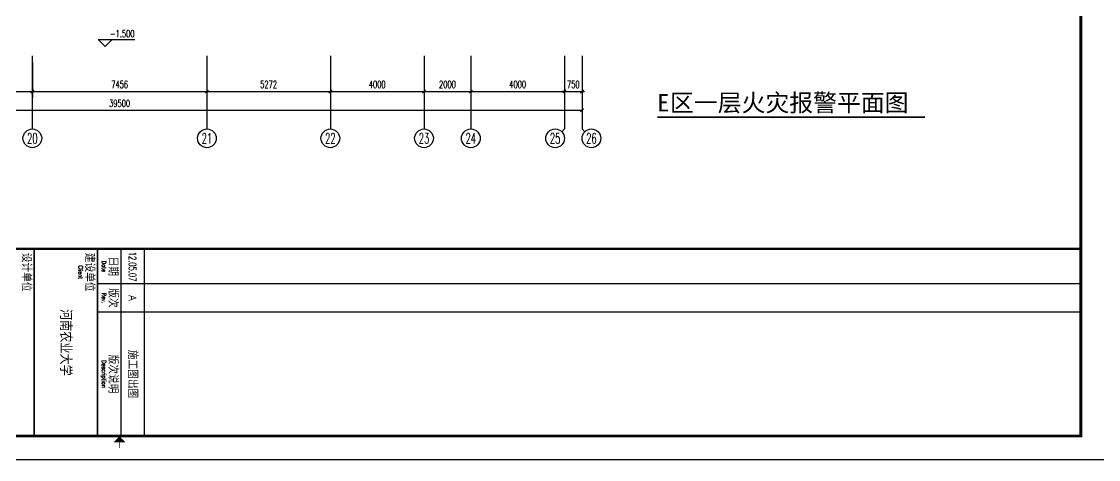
# Model space of a CAD drawing. Extents: x 190999 to 918899, y -200814 to 215286.
# Drawn here: x 704460 to 750453, y 36986 to 55697 of the extents above; entities that cross this region are included whole.
import ezdxf
from ezdxf.enums import TextEntityAlignment as Align

# ---------------------------------------------------------------- set-up
doc = ezdxf.new("R2010")
doc.units = 0
doc.header["$LTSCALE"] = 1000
doc.header["$MEASUREMENT"] = 0
doc.layers.get('Defpoints').update_dxf_attribs({"color": 1})
for name, color, linetype in [('AXIS', 3, 'Continuous'), ('AXIS_TEXT', 7, 'Continuous'), ('DIM_ELEV', 3, 'Continuous'), ('DIM_SYMB', 3, 'Continuous'), ('PUB_TEXT', 7, 'Continuous'), ('图框', 189, 'Continuous')]:
    doc.layers.add(name, color=color, linetype=linetype)
doc.styles.add('_TCH_AXIS', font='COMPLEX', dxfattribs={"bigfont": 'GBCBIG'})
doc.styles.add('_TCH_DIM', font='SIMPLEX', dxfattribs={"bigfont": 'GBCBIG'})
doc.styles.add('COMPLEX', font='COMPLEX')
doc.styles.add('DIM_FONT', font='SIMPLEX', dxfattribs={"width": 0.7, "bigfont": 'GBCBIG'})
doc.styles.add('HT', font='simhei.ttf')
doc.styles.add('TKZ1_tjhts.shx', font='tjromant.shx', dxfattribs={"bigfont": 'tjhts.shx'})
doc.styles.add('TKZ2_tjkts.shx', font='tjromant.shx', dxfattribs={"bigfont": 'tjkts.shx'})
doc.dimstyles.new('DIMN', dxfattribs={"dimtxt": 300, "dimasz": 100, "dimexe": 250, "dimexo": 300, "dimgap": 150, "dimtad": 1, "dimdec": 0, "dimzin": 0, "dimdsep": 46, "dimtxsty": 'DIM_FONT', "dimblk": 'ARCHTICK', "dimcen": 0.09, "dimclrt": 7, "dimazin": 2, "dimtfac": 1, "dimtdec": 0, "dimtix": 1, "dimtmove": 2, "dimatfit": 3, "dimfxl": 0, "dimtolj": 1, "dimtzin": 0, "dimarcsym": 0})

# ---------------------------------------------------------------- blocks, each defined once
blk = doc.blocks.new('TJAD_TK_A0')
at = {"layer": '图框'}
for p, q in [((2162, -441.7), (2162, 399.3)), ((2087, 389.3), (2087, -30.7)), ((2099, 389.3), (2099, -30.7)), ((2072, -10.7), (2152, -10.7)), ((2072, -20.7), (2152, -20.7)), ((2072, -30.7), (2152, -30.7))]:
    blk.add_line(p, q, dxfattribs=at)
at = {"layer": '图框', "const_width": 1.2}
blk.add_lwpolyline([(2152, -431.7), (2152, 389.3), (998, 389.3), (998, -431.7)], close=True, dxfattribs=at)
at = {"layer": '图框'}
for points, const_width in [([(2072, 389.3), (2072, -431.7)], 1), ([(2154.61, -21.2), (2157.11, -21.2)], 0.3), ([(2072, -30.7), (2152, -30.7)], 0.6), ([(2072, -57.7), (2152, -57.7)], 0.6)]:
    blk.add_lwpolyline(points, dxfattribs=dict(at, const_width=const_width))
blk.add_solid([(2154.61, -23.7), (2154.61, -18.7), (2152.11, -21.2)], dxfattribs=at)
at = {"layer": '图框', "color": 3, "style": 'TKZ1_tjhts.shx'}
for s, height, p in [('施工图出图', 3.6, (2125.5, -15.83)), ('A', 3, (2093, -15.7)), ('河南农业大学', 5, (2112, -44.2))]:
    blk.add_text(s, height=height, dxfattribs=at).set_placement(p, align=Align.MIDDLE_CENTER)
at = {"layer": '图框', "color": 3, "style": 'TKZ1_tjhts.shx', "width": 0.7}
blk.add_text('12.05.07', height=3, dxfattribs=at).set_placement((2079.58, -15.7), align=Align.MIDDLE_CENTER)
at = {"layer": '图框', "style": 'TKZ2_tjkts.shx'}
for s, p in [('日期', (2079.5, -24.16)), ('版次', (2093, -24.16)), ('版次说明', (2125.5, -24.16)), ('建设单位', (2082, -34.16)), ('设计单位', (2082, -61.16))]:
    blk.add_text(s, height=3.6, dxfattribs=at).set_placement(p, align=Align.MIDDLE_CENTER)
at = {"layer": '图框', "style": 'TKZ2_tjkts.shx', "width": 0.8}
for s, p in [('Date', (2079.5, -27.86)), ('Rev.', (2093, -27.86)), ('Description', (2125.5, -27.86)), ('Client', (2082, -37.86))]:
    blk.add_text(s, height=1.8, dxfattribs=at).set_placement(p, align=Align.MIDDLE_CENTER)
blk = doc.blocks.new('_ArchTick')
at = {"const_width": 0.5}
blk.add_lwpolyline([(-0.7, -0.7), (0.7, 0.7)], dxfattribs=at)
blk = doc.blocks.new('*D411')
at = {"layer": 'AXIS', "color": 0, "lineweight": -2}
for p, q in [((699649, 53932), (699649, 52457)), ((704921, 53932), (704921, 52457)), ((699649, 52707), (704921, 52707))]:
    blk.add_line(p, q, dxfattribs=at)
at = {"layer": 'Defpoints', "color": 0}
for p in [(699649, 54232), (704921, 54232), (704921, 52707)]:
    blk.add_point(p, dxfattribs=at)
at = {"layer": 'AXIS', "color": 0, "lineweight": -2, "xscale": 100, "yscale": 100, "zscale": 100, "rotation": 180}
blk.add_blockref('_ArchTick', (699649, 52707), dxfattribs=at)
at = {"layer": 'AXIS', "color": 0, "lineweight": -2, "xscale": 100, "yscale": 100, "zscale": 100}
blk.add_blockref('_ArchTick', (704921, 52707), dxfattribs=at)
at = {"layer": 'AXIS', "color": 7, "insert": (702285, 53007), "char_height": 300, "attachment_point": 5, "style": 'DIM_FONT'}
blk.add_mtext('\\A1;5272', dxfattribs=at)
blk = doc.blocks.new('*D412')
at = {"layer": 'AXIS', "color": 0, "lineweight": -2}
for p, q in [((704921, 53932), (704921, 52457)), ((712376, 53932), (712376, 52457)), ((704921, 52707), (712376, 52707))]:
    blk.add_line(p, q, dxfattribs=at)
at = {"layer": 'Defpoints', "color": 0}
for p in [(704921, 54232), (712376, 54232), (712376, 52707)]:
    blk.add_point(p, dxfattribs=at)
at = {"layer": 'AXIS', "color": 0, "lineweight": -2, "xscale": 100, "yscale": 100, "zscale": 100, "rotation": 180}
blk.add_blockref('_ArchTick', (704921, 52707), dxfattribs=at)
at = {"layer": 'AXIS', "color": 0, "lineweight": -2, "xscale": 100, "yscale": 100, "zscale": 100}
blk.add_blockref('_ArchTick', (712376, 52707), dxfattribs=at)
at = {"layer": 'AXIS', "color": 7, "insert": (708649, 53007), "char_height": 300, "attachment_point": 5, "style": 'DIM_FONT'}
blk.add_mtext('\\A1;7456', dxfattribs=at)
blk = doc.blocks.new('*D413')
at = {"layer": 'AXIS', "color": 0, "lineweight": -2}
for p, q in [((712376, 53932), (712376, 52457)), ((717649, 53932), (717649, 52457)), ((712376, 52707), (717649, 52707))]:
    blk.add_line(p, q, dxfattribs=at)
at = {"layer": 'Defpoints', "color": 0}
for p in [(712376, 54232), (717649, 54232), (717649, 52707)]:
    blk.add_point(p, dxfattribs=at)
at = {"layer": 'AXIS', "color": 0, "lineweight": -2, "xscale": 100, "yscale": 100, "zscale": 100, "rotation": 180}
blk.add_blockref('_ArchTick', (712376, 52707), dxfattribs=at)
at = {"layer": 'AXIS', "color": 0, "lineweight": -2, "xscale": 100, "yscale": 100, "zscale": 100}
blk.add_blockref('_ArchTick', (717649, 52707), dxfattribs=at)
at = {"layer": 'AXIS', "color": 7, "insert": (715012, 53007), "char_height": 300, "attachment_point": 5, "style": 'DIM_FONT'}
blk.add_mtext('\\A1;5272', dxfattribs=at)
blk = doc.blocks.new('*D414')
at = {"layer": 'AXIS', "color": 0, "lineweight": -2}
for p, q in [((717649, 53932), (717649, 52457)), ((721649, 53932), (721649, 52457)), ((717649, 52707), (721649, 52707))]:
    blk.add_line(p, q, dxfattribs=at)
at = {"layer": 'Defpoints', "color": 0}
for p in [(717649, 54232), (721649, 54232), (721649, 52707)]:
    blk.add_point(p, dxfattribs=at)
at = {"layer": 'AXIS', "color": 0, "lineweight": -2, "xscale": 100, "yscale": 100, "zscale": 100, "rotation": 180}
blk.add_blockref('_ArchTick', (717649, 52707), dxfattribs=at)
at = {"layer": 'AXIS', "color": 0, "lineweight": -2, "xscale": 100, "yscale": 100, "zscale": 100}
blk.add_blockref('_ArchTick', (721649, 52707), dxfattribs=at)
at = {"layer": 'AXIS', "color": 7, "insert": (719649, 53007), "char_height": 300, "attachment_point": 5, "style": 'DIM_FONT'}
blk.add_mtext('\\A1;4000', dxfattribs=at)
blk = doc.blocks.new('*D415')
at = {"layer": 'AXIS', "color": 0, "lineweight": -2}
for p, q in [((721649, 53932), (721649, 52457)), ((723649, 53932), (723649, 52457)), ((721649, 52707), (723649, 52707))]:
    blk.add_line(p, q, dxfattribs=at)
at = {"layer": 'Defpoints', "color": 0}
for p in [(721649, 54232), (723649, 54232), (723649, 52707)]:
    blk.add_point(p, dxfattribs=at)
at = {"layer": 'AXIS', "color": 0, "lineweight": -2, "xscale": 100, "yscale": 100, "zscale": 100, "rotation": 180}
blk.add_blockref('_ArchTick', (721649, 52707), dxfattribs=at)
at = {"layer": 'AXIS', "color": 0, "lineweight": -2, "xscale": 100, "yscale": 100, "zscale": 100}
blk.add_blockref('_ArchTick', (723649, 52707), dxfattribs=at)
at = {"layer": 'AXIS', "color": 7, "insert": (722649, 53007), "char_height": 300, "attachment_point": 5, "style": 'DIM_FONT'}
blk.add_mtext('\\A1;2000', dxfattribs=at)
blk = doc.blocks.new('*D416')
at = {"layer": 'AXIS', "color": 0, "lineweight": -2}
for p, q in [((723649, 53932), (723649, 52457)), ((727649, 53932), (727649, 52457)), ((723649, 52707), (727649, 52707))]:
    blk.add_line(p, q, dxfattribs=at)
at = {"layer": 'Defpoints', "color": 0}
for p in [(723649, 54232), (727649, 54232), (727649, 52707)]:
    blk.add_point(p, dxfattribs=at)
at = {"layer": 'AXIS', "color": 0, "lineweight": -2, "xscale": 100, "yscale": 100, "zscale": 100, "rotation": 180}
blk.add_blockref('_ArchTick', (723649, 52707), dxfattribs=at)
at = {"layer": 'AXIS', "color": 0, "lineweight": -2, "xscale": 100, "yscale": 100, "zscale": 100}
blk.add_blockref('_ArchTick', (727649, 52707), dxfattribs=at)
at = {"layer": 'AXIS', "color": 7, "insert": (725649, 53007), "char_height": 300, "attachment_point": 5, "style": 'DIM_FONT'}
blk.add_mtext('\\A1;4000', dxfattribs=at)
blk = doc.blocks.new('*D417')
at = {"layer": 'AXIS', "color": 0, "lineweight": -2}
for p, q in [((727649, 53932), (727649, 52457)), ((728399, 53932), (728399, 52457)), ((727649, 52707), (727549, 52707)), ((727649, 52707), (728399, 52707)), ((728399, 52707), (728499, 52707))]:
    blk.add_line(p, q, dxfattribs=at)
at = {"layer": 'Defpoints', "color": 0}
for p in [(727649, 54232), (728399, 54232), (728399, 52707)]:
    blk.add_point(p, dxfattribs=at)
at = {"layer": 'AXIS', "color": 0, "lineweight": -2, "xscale": 100, "yscale": 100, "zscale": 100}
blk.add_blockref('_ArchTick', (727649, 52707), dxfattribs=at)
at = {"layer": 'AXIS', "color": 0, "lineweight": -2, "xscale": 100, "yscale": 100, "zscale": 100, "rotation": 180}
blk.add_blockref('_ArchTick', (728399, 52707), dxfattribs=at)
at = {"layer": 'AXIS', "color": 7, "insert": (728024, 53007), "char_height": 300, "attachment_point": 5, "style": 'DIM_FONT'}
blk.add_mtext('\\A1;750', dxfattribs=at)
blk = doc.blocks.new('*D418')
at = {"layer": 'AXIS', "color": 0, "lineweight": -2}
for p, q in [((688899, 53932), (688899, 51657)), ((728399, 53932), (728399, 51657)), ((688899, 51907), (728399, 51907))]:
    blk.add_line(p, q, dxfattribs=at)
at = {"layer": 'Defpoints', "color": 0}
for p in [(688899, 54232), (728399, 54232), (728399, 51907)]:
    blk.add_point(p, dxfattribs=at)
at = {"layer": 'AXIS', "color": 0, "lineweight": -2, "xscale": 100, "yscale": 100, "zscale": 100, "rotation": 180}
blk.add_blockref('_ArchTick', (688899, 51907), dxfattribs=at)
at = {"layer": 'AXIS', "color": 0, "lineweight": -2, "xscale": 100, "yscale": 100, "zscale": 100}
blk.add_blockref('_ArchTick', (728399, 51907), dxfattribs=at)
at = {"layer": 'AXIS', "color": 7, "insert": (708649, 52207), "char_height": 300, "attachment_point": 5, "style": 'DIM_FONT'}
blk.add_mtext('\\A1;39500', dxfattribs=at)
blk = doc.blocks.new('_AXISO')
blk.add_circle((0, 0), 0.5)
at = {"layer": 'AXIS_TEXT', "style": 'COMPLEX', "width": 1.041667}
blk.add_attdef('A', text='', height=0.56, dxfattribs=at).set_placement((-0.25, -0.28), (0.25, -0.28), align=Align.FIT)

msp = doc.modelspace()

# ---------------------------------------------------------------- linework, layer by layer
at = {"layer": 'AXIS'}
for p, q in [((704920.6, 54232.2), (704920.6, 51107.2)), ((712376.5, 54232.2), (712376.5, 51107.2)), ((717648.5, 54232.2), (717648.5, 51107.2)), ((721648.5, 54232.2), (721648.5, 51107.2)), ((723648.5, 54232.2), (723648.5, 51107.2)), ((727648.5, 54232.2), (727648.5, 51107.2)), ((728398.5, 54232.2), (728398.5, 51107.2)), ((727531.4, 50990), (727648.5, 51107.2)), ((728515.7, 50990), (728398.5, 51107.2))]:
    msp.add_line(p, q, dxfattribs=at)
at = {"layer": 'DIM_ELEV'}
for p, q in [((708035.8, 54627.8), (707735.8, 54927.8)), ((707735.8, 54927.8), (709300.8, 54927.8)), ((708035.8, 54627.8), (708335.8, 54927.8))]:
    msp.add_line(p, q, dxfattribs=at)
at = {"layer": 'DIM_SYMB', "const_width": 70}
msp.add_lwpolyline([(731613.7, 51605.6), (743040.4, 51605.6)], dxfattribs=at)

# ---------------------------------------------------------------- block references
at = {"layer": 'AXIS'}
ref = msp.add_blockref('_AXISO', (704920.6, 50707.2), dxfattribs=dict(at, xscale=800, yscale=800, zscale=800))
ref.add_attrib('A', '20', dxfattribs={"layer": 'AXIS_TEXT', "height": 452.55, "style": '_TCH_AXIS', "width": 0.617647}).set_placement((704694.3, 50480.9), (705146.9, 50480.9), align=Align.FIT)
ref = msp.add_blockref('_AXISO', (712376.5, 50707.2), dxfattribs=dict(at, xscale=800, yscale=800, zscale=800))
ref.add_attrib('A', '21', dxfattribs={"layer": 'AXIS_TEXT', "height": 452.55, "style": '_TCH_AXIS', "width": 0.724138}).set_placement((712150.2, 50480.9), (712602.7, 50480.9), align=Align.FIT)
ref = msp.add_blockref('_AXISO', (717648.5, 50707.2), dxfattribs=dict(at, xscale=800, yscale=800, zscale=800))
ref.add_attrib('A', '22', dxfattribs={"layer": 'AXIS_TEXT', "height": 452.55, "style": '_TCH_AXIS', "width": 0.617647}).set_placement((717422.3, 50480.9), (717874.8, 50480.9), align=Align.FIT)
ref = msp.add_blockref('_AXISO', (721648.5, 50707.2), dxfattribs=dict(at, xscale=800, yscale=800, zscale=800))
ref.add_attrib('A', '23', dxfattribs={"layer": 'AXIS_TEXT', "height": 452.55, "style": '_TCH_AXIS', "width": 0.617647}).set_placement((721422.3, 50480.9), (721874.8, 50480.9), align=Align.FIT)
ref = msp.add_blockref('_AXISO', (723648.5, 50707.2), dxfattribs=dict(at, xscale=800, yscale=800, zscale=800))
ref.add_attrib('A', '24', dxfattribs={"layer": 'AXIS_TEXT', "height": 452.55, "style": '_TCH_AXIS', "width": 0.583333}).set_placement((723422.3, 50480.9), (723874.8, 50480.9), align=Align.FIT)
ref = msp.add_blockref('_AXISO', (727248.5, 50707.2), dxfattribs=dict(at, xscale=800, yscale=800, zscale=800))
ref.add_attrib('A', '25', dxfattribs={"layer": 'AXIS_TEXT', "height": 452.55, "style": '_TCH_AXIS', "width": 0.617647}).set_placement((727022.3, 50480.9), (727474.8, 50480.9), align=Align.FIT)
ref = msp.add_blockref('_AXISO', (728798.5, 50707.2), dxfattribs=dict(at, xscale=800, yscale=800, zscale=800))
ref.add_attrib('A', '26', dxfattribs={"layer": 'AXIS_TEXT', "height": 452.55, "style": '_TCH_AXIS', "width": 0.617647}).set_placement((728572.3, 50480.9), (729024.8, 50480.9), align=Align.FIT)
at = {"layer": '图框', "xscale": 100, "yscale": 100, "zscale": 100, "rotation": 270}
msp.add_blockref('TJAD_TK_A0', (710768.8, 253186.5), dxfattribs=at)

# ---------------------------------------------------------------- texts
at = {"layer": 'PUB_TEXT', "style": '_TCH_DIM', "width": 0.705882}
msp.add_text('-1.500', height=297.5, dxfattribs=at).set_placement((708240.8, 55032.7))
at = {"layer": 'PUB_TEXT', "style": 'HT'}
for s, height, p in [('E', 746.8, (731613.7, 51855.3)), ('区一层火灾报警平面图', 746.84, (732153.8, 51855.3))]:
    msp.add_text(s, height=height, dxfattribs=at).set_placement(p)

# ---------------------------------------------------------------- dimensions: what is measured, and where the dimension line sits
at = {"layer": 'AXIS'}
for p1, p2, distance, picture, middle in [((688898.5, 54232.2), (728398.5, 54232.2), -2325, '*D418', (708648.5, 52207.2)), ((699648.5, 54232.2), (704920.6, 54232.2), -1525, '*D411', (702284.6, 53007.2)), ((704920.6, 54232.2), (712376.5, 54232.2), -1525, '*D412', (708648.5, 53007.2)), ((712376.5, 54232.2), (717648.5, 54232.2), -1525, '*D413', (715012.5, 53007.2)), ((717648.5, 54232.2), (721648.5, 54232.2), -1525, '*D414', (719648.5, 53007.2)), ((721648.5, 54232.2), (723648.5, 54232.2), -1525, '*D415', (722648.5, 53007.2)), ((723648.5, 54232.2), (727648.5, 54232.2), -1525, '*D416', (725648.5, 53007.2)), ((727648.5, 54232.2), (728398.5, 54232.2), -1525, '*D417', (728023.5, 53007.2))]:
    dim = msp.add_aligned_dim(p1=p1, p2=p2, distance=distance, dimstyle='DIMN', dxfattribs=at)
    dim.commit()
    dim.dimension.update_dxf_attribs({"geometry": picture, "text_midpoint": middle})

doc.saveas('drawing.dxf')
